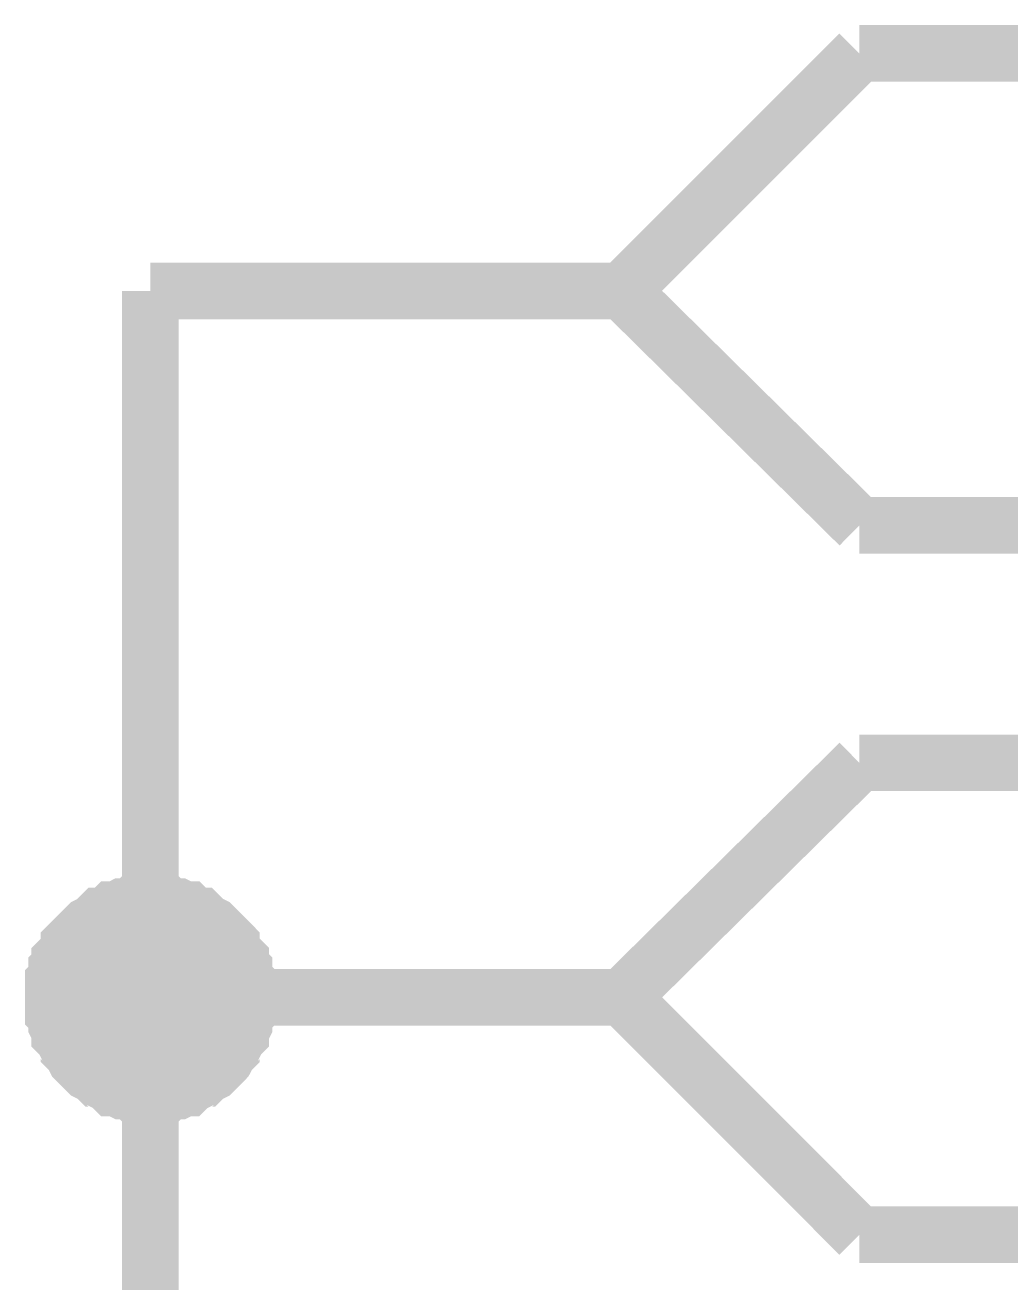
# Model space of a CAD drawing. Header units: millimetres. Extents: x -2024 to 917, y -725 to 13.
# Drawn here: x 612.59 to 617.82, y -371.55 to -364.89 of the extents above; entities that cross this region are included whole.
import ezdxf

# ---------------------------------------------------------------- set-up
doc = ezdxf.new("R2010")
doc.units = ezdxf.units.MM
doc.layers.add('Sheet', color=255, linetype='Continuous')

msp = doc.modelspace()

# ---------------------------------------------------------------- linework, layer by layer
at = {"layer": 'Sheet'}
for points, const_width in [([(615.7567, -366.2973), (617.0146, -365.0389)], 0.2997), ([(617.0146, -365.0389), (641.9902, -365.0389)], 0.2997), ([(615.7567, -366.2973), (613.2575, -366.2973)], 0.2997), ([(613.2575, -366.2973), (613.2575, -370.0397), (613.2575, -373.7985), (613.2575, -377.5408), (613.2575, -381.2997), (613.2575, -385.042), (613.2575, -388.8009), (613.2575, -392.5432), (613.2575, -396.2855)], 0.2997), ([(617.0146, -367.5393), (615.7567, -366.2973)], 0.2997), ([(641.9902, -367.5393), (617.0146, -367.5393)], 0.2997), ([(615.7567, -370.0397), (617.0146, -368.7977)], 0.2997), ([(617.0146, -368.7977), (641.9902, -368.7977)], 0.2997), ([(612.7444, -370.0397), (612.7444, -370.0065), (612.7444, -369.99), (612.7444, -369.9569), (612.761, -369.9403), (612.761, -369.9072), (612.761, -369.8906), (612.7775, -369.8741), (612.7775, -369.8409), (612.7941, -369.8244), (612.8106, -369.8078), (612.8272, -369.7747), (612.8272, -369.7582), (612.8437, -369.7416), (612.8603, -369.725), (612.8768, -369.7085), (612.8934, -369.6919), (612.9099, -369.6754), (612.9265, -369.6588), (612.9596, -369.6422), (612.9762, -369.6257), (612.9927, -369.6091), (613.0093, -369.6091), (613.0424, -369.5926), (613.0589, -369.576), (613.0755, -369.576), (613.1086, -369.5594), (613.1251, -369.5594), (613.1582, -369.5594), (613.1748, -369.5429), (613.2079, -369.5429), (613.2244, -369.5429), (613.2575, -369.5429)], 0.2997), ([(612.7444, -370.0397), (612.7444, -370.0065), (612.7444, -369.99), (612.7444, -369.9569), (612.761, -369.9403), (612.761, -369.9072), (612.761, -369.8906), (612.7775, -369.8741), (612.7775, -369.8409), (612.7941, -369.8244), (612.8106, -369.8078), (612.8272, -369.7747), (612.8272, -369.7582), (612.8437, -369.7416), (612.8603, -369.725), (612.8768, -369.7085), (612.8934, -369.6919), (612.9099, -369.6754), (612.9265, -369.6588), (612.9596, -369.6422), (612.9762, -369.6257), (612.9927, -369.6091), (613.0093, -369.6091), (613.0424, -369.5926), (613.0589, -369.576), (613.0755, -369.576), (613.1086, -369.5594), (613.1251, -369.5594), (613.1582, -369.5594), (613.1748, -369.5429), (613.2079, -369.5429), (613.2244, -369.5429), (613.2575, -369.5429)], 0.2997), ([(612.7444, -370.0397), (612.7444, -370.0065), (612.7444, -369.99), (612.7444, -369.9569), (612.761, -369.9403), (612.761, -369.9072), (612.761, -369.8906), (612.7775, -369.8741), (612.7775, -369.8409), (612.7941, -369.8244), (612.8106, -369.8078), (612.8272, -369.7747), (612.8272, -369.7582), (612.8437, -369.7416), (612.8603, -369.725), (612.8768, -369.7085), (612.8934, -369.6919), (612.9099, -369.6754), (612.9265, -369.6588), (612.9596, -369.6422), (612.9762, -369.6257), (612.9927, -369.6091), (613.0093, -369.6091), (613.0424, -369.5926), (613.0589, -369.576), (613.0755, -369.576), (613.1086, -369.5594), (613.1251, -369.5594), (613.1582, -369.5594), (613.1748, -369.5429), (613.2079, -369.5429), (613.2244, -369.5429), (613.2575, -369.5429)], 0.2997), ([(612.7444, -370.0397), (612.7444, -370.0065), (612.7444, -369.99), (612.7444, -369.9569), (612.761, -369.9403), (612.761, -369.9072), (612.761, -369.8906), (612.7775, -369.8741), (612.7775, -369.8409), (612.7941, -369.8244), (612.8106, -369.8078), (612.8272, -369.7747), (612.8272, -369.7582), (612.8437, -369.7416), (612.8603, -369.725), (612.8768, -369.7085), (612.8934, -369.6919), (612.9099, -369.6754), (612.9265, -369.6588), (612.9596, -369.6422), (612.9762, -369.6257), (612.9927, -369.6091), (613.0093, -369.6091), (613.0424, -369.5926), (613.0589, -369.576), (613.0755, -369.576), (613.1086, -369.5594), (613.1251, -369.5594), (613.1582, -369.5594), (613.1748, -369.5429), (613.2079, -369.5429), (613.2244, -369.5429), (613.2575, -369.5429)], 0.2997), ([(612.7444, -370.0397), (612.7444, -370.0065), (612.7444, -369.99), (612.7444, -369.9569), (612.761, -369.9403), (612.761, -369.9072), (612.761, -369.8906), (612.7775, -369.8741), (612.7775, -369.8409), (612.7941, -369.8244), (612.8106, -369.8078), (612.8272, -369.7747), (612.8272, -369.7582), (612.8437, -369.7416), (612.8603, -369.725), (612.8768, -369.7085), (612.8934, -369.6919), (612.9099, -369.6754), (612.9265, -369.6588), (612.9596, -369.6422), (612.9762, -369.6257), (612.9927, -369.6091), (613.0093, -369.6091), (613.0424, -369.5926), (613.0589, -369.576), (613.0755, -369.576), (613.1086, -369.5594), (613.1251, -369.5594), (613.1582, -369.5594), (613.1748, -369.5429), (613.2079, -369.5429), (613.2244, -369.5429), (613.2575, -369.5429)], 0.2997), ([(613.2575, -369.5429), (613.2575, -369.5429)], 0.2997), ([(613.2575, -369.5429), (613.2906, -369.5429), (613.3072, -369.5429), (613.3403, -369.5429), (613.3568, -369.5594), (613.3899, -369.5594), (613.4065, -369.5594), (613.4396, -369.576), (613.4561, -369.576), (613.4727, -369.5926), (613.5058, -369.6091), (613.5223, -369.6091), (613.5389, -369.6257), (613.5554, -369.6422), (613.5885, -369.6588), (613.6051, -369.6754), (613.6216, -369.6919), (613.6382, -369.7085), (613.6547, -369.725), (613.6713, -369.7416), (613.6878, -369.7582), (613.6878, -369.7747), (613.7044, -369.8078), (613.721, -369.8244), (613.7375, -369.8409), (613.7375, -369.8741), (613.7541, -369.8906), (613.7541, -369.9072), (613.7541, -369.9403), (613.7706, -369.9569), (613.7706, -369.99), (613.7706, -370.0065), (613.7706, -370.0397)], 0.2997), ([(613.2575, -369.5429), (613.2575, -369.5429)], 0.2997), ([(613.2575, -369.5429), (613.2906, -369.5429), (613.3072, -369.5429), (613.3403, -369.5429), (613.3568, -369.5594), (613.3899, -369.5594), (613.4065, -369.5594), (613.4396, -369.576), (613.4561, -369.576), (613.4727, -369.5926), (613.5058, -369.6091), (613.5223, -369.6091), (613.5389, -369.6257), (613.5554, -369.6422), (613.5885, -369.6588), (613.6051, -369.6754), (613.6216, -369.6919), (613.6382, -369.7085), (613.6547, -369.725), (613.6713, -369.7416), (613.6878, -369.7582), (613.6878, -369.7747), (613.7044, -369.8078), (613.721, -369.8244), (613.7375, -369.8409), (613.7375, -369.8741), (613.7541, -369.8906), (613.7541, -369.9072), (613.7541, -369.9403), (613.7706, -369.9569), (613.7706, -369.99), (613.7706, -370.0065), (613.7706, -370.0397)], 0.2997), ([(613.2575, -369.5429), (613.2575, -369.5429)], 0.2997), ([(613.2575, -369.5429), (613.2906, -369.5429), (613.3072, -369.5429), (613.3403, -369.5429), (613.3568, -369.5594), (613.3899, -369.5594), (613.4065, -369.5594), (613.4396, -369.576), (613.4561, -369.576), (613.4727, -369.5926), (613.5058, -369.6091), (613.5223, -369.6091), (613.5389, -369.6257), (613.5554, -369.6422), (613.5885, -369.6588), (613.6051, -369.6754), (613.6216, -369.6919), (613.6382, -369.7085), (613.6547, -369.725), (613.6713, -369.7416), (613.6878, -369.7582), (613.6878, -369.7747), (613.7044, -369.8078), (613.721, -369.8244), (613.7375, -369.8409), (613.7375, -369.8741), (613.7541, -369.8906), (613.7541, -369.9072), (613.7541, -369.9403), (613.7706, -369.9569), (613.7706, -369.99), (613.7706, -370.0065), (613.7706, -370.0397)], 0.2997), ([(613.2575, -369.5429), (613.2575, -369.5429)], 0.2997), ([(613.2575, -369.5429), (613.2906, -369.5429), (613.3072, -369.5429), (613.3403, -369.5429), (613.3568, -369.5594), (613.3899, -369.5594), (613.4065, -369.5594), (613.4396, -369.576), (613.4561, -369.576), (613.4727, -369.5926), (613.5058, -369.6091), (613.5223, -369.6091), (613.5389, -369.6257), (613.5554, -369.6422), (613.5885, -369.6588), (613.6051, -369.6754), (613.6216, -369.6919), (613.6382, -369.7085), (613.6547, -369.725), (613.6713, -369.7416), (613.6878, -369.7582), (613.6878, -369.7747), (613.7044, -369.8078), (613.721, -369.8244), (613.7375, -369.8409), (613.7375, -369.8741), (613.7541, -369.8906), (613.7541, -369.9072), (613.7541, -369.9403), (613.7706, -369.9569), (613.7706, -369.99), (613.7706, -370.0065), (613.7706, -370.0397)], 0.2997), ([(613.2575, -369.5429), (613.2575, -369.5429)], 0.2997), ([(613.2575, -369.5429), (613.2906, -369.5429), (613.3072, -369.5429), (613.3403, -369.5429), (613.3568, -369.5594), (613.3899, -369.5594), (613.4065, -369.5594), (613.4396, -369.576), (613.4561, -369.576), (613.4727, -369.5926), (613.5058, -369.6091), (613.5223, -369.6091), (613.5389, -369.6257), (613.5554, -369.6422), (613.5885, -369.6588), (613.6051, -369.6754), (613.6216, -369.6919), (613.6382, -369.7085), (613.6547, -369.725), (613.6713, -369.7416), (613.6878, -369.7582), (613.6878, -369.7747), (613.7044, -369.8078), (613.721, -369.8244), (613.7375, -369.8409), (613.7375, -369.8741), (613.7541, -369.8906), (613.7541, -369.9072), (613.7541, -369.9403), (613.7706, -369.9569), (613.7706, -369.99), (613.7706, -370.0065), (613.7706, -370.0397)], 0.2997), ([(612.7444, -370.0397), (612.7444, -370.0065), (612.7444, -369.99), (612.7444, -369.9569), (612.761, -369.9403), (612.761, -369.9072), (612.761, -369.8906), (612.7775, -369.8741), (612.7775, -369.8409), (612.7941, -369.8244), (612.8106, -369.8078), (612.8272, -369.7747), (612.8272, -369.7582), (612.8437, -369.7416), (612.8603, -369.725), (612.8768, -369.7085), (612.8934, -369.6919), (612.9099, -369.6754), (612.9265, -369.6588), (612.9596, -369.6422), (612.9762, -369.6257), (612.9927, -369.6091), (613.0093, -369.6091), (613.0424, -369.5926), (613.0589, -369.576), (613.0755, -369.576), (613.1086, -369.5594), (613.1251, -369.5594), (613.1582, -369.5594), (613.1748, -369.5429), (613.2079, -369.5429), (613.2244, -369.5429), (613.2575, -369.5429)], 0.0991), ([(612.7444, -370.0397), (612.7444, -370.0065), (612.7444, -369.99), (612.7444, -369.9569), (612.761, -369.9403), (612.761, -369.9072), (612.761, -369.8906), (612.7775, -369.8741), (612.7775, -369.8409), (612.7941, -369.8244), (612.8106, -369.8078), (612.8272, -369.7747), (612.8272, -369.7582), (612.8437, -369.7416), (612.8603, -369.725), (612.8768, -369.7085), (612.8934, -369.6919), (612.9099, -369.6754), (612.9265, -369.6588), (612.9596, -369.6422), (612.9762, -369.6257), (612.9927, -369.6091), (613.0093, -369.6091), (613.0424, -369.5926), (613.0589, -369.576), (613.0755, -369.576), (613.1086, -369.5594), (613.1251, -369.5594), (613.1582, -369.5594), (613.1748, -369.5429), (613.2079, -369.5429), (613.2244, -369.5429), (613.2575, -369.5429)], 0.0991), ([(612.7444, -370.0397), (612.7444, -370.0065), (612.7444, -369.99), (612.7444, -369.9569), (612.761, -369.9403), (612.761, -369.9072), (612.761, -369.8906), (612.7775, -369.8741), (612.7775, -369.8409), (612.7941, -369.8244), (612.8106, -369.8078), (612.8272, -369.7747), (612.8272, -369.7582), (612.8437, -369.7416), (612.8603, -369.725), (612.8768, -369.7085), (612.8934, -369.6919), (612.9099, -369.6754), (612.9265, -369.6588), (612.9596, -369.6422), (612.9762, -369.6257), (612.9927, -369.6091), (613.0093, -369.6091), (613.0424, -369.5926), (613.0589, -369.576), (613.0755, -369.576), (613.1086, -369.5594), (613.1251, -369.5594), (613.1582, -369.5594), (613.1748, -369.5429), (613.2079, -369.5429), (613.2244, -369.5429), (613.2575, -369.5429)], 0.0991), ([(612.7444, -370.0397), (612.7444, -370.0065), (612.7444, -369.99), (612.7444, -369.9569), (612.761, -369.9403), (612.761, -369.9072), (612.761, -369.8906), (612.7775, -369.8741), (612.7775, -369.8409), (612.7941, -369.8244), (612.8106, -369.8078), (612.8272, -369.7747), (612.8272, -369.7582), (612.8437, -369.7416), (612.8603, -369.725), (612.8768, -369.7085), (612.8934, -369.6919), (612.9099, -369.6754), (612.9265, -369.6588), (612.9596, -369.6422), (612.9762, -369.6257), (612.9927, -369.6091), (613.0093, -369.6091), (613.0424, -369.5926), (613.0589, -369.576), (613.0755, -369.576), (613.1086, -369.5594), (613.1251, -369.5594), (613.1582, -369.5594), (613.1748, -369.5429), (613.2079, -369.5429), (613.2244, -369.5429), (613.2575, -369.5429)], 0.0991), ([(612.7444, -370.0397), (612.7444, -370.0065), (612.7444, -369.99), (612.7444, -369.9569), (612.761, -369.9403), (612.761, -369.9072), (612.761, -369.8906), (612.7775, -369.8741), (612.7775, -369.8409), (612.7941, -369.8244), (612.8106, -369.8078), (612.8272, -369.7747), (612.8272, -369.7582), (612.8437, -369.7416), (612.8603, -369.725), (612.8768, -369.7085), (612.8934, -369.6919), (612.9099, -369.6754), (612.9265, -369.6588), (612.9596, -369.6422), (612.9762, -369.6257), (612.9927, -369.6091), (613.0093, -369.6091), (613.0424, -369.5926), (613.0589, -369.576), (613.0755, -369.576), (613.1086, -369.5594), (613.1251, -369.5594), (613.1582, -369.5594), (613.1748, -369.5429), (613.2079, -369.5429), (613.2244, -369.5429), (613.2575, -369.5429)], 0.0991), ([(613.2575, -369.5429), (613.2575, -369.5429)], 0.0991), ([(613.2575, -369.5429), (613.2906, -369.5429), (613.3072, -369.5429), (613.3403, -369.5429), (613.3568, -369.5594), (613.3899, -369.5594), (613.4065, -369.5594), (613.4396, -369.576), (613.4561, -369.576), (613.4727, -369.5926), (613.5058, -369.6091), (613.5223, -369.6091), (613.5389, -369.6257), (613.5554, -369.6422), (613.5885, -369.6588), (613.6051, -369.6754), (613.6216, -369.6919), (613.6382, -369.7085), (613.6547, -369.725), (613.6713, -369.7416), (613.6878, -369.7582), (613.6878, -369.7747), (613.7044, -369.8078), (613.721, -369.8244), (613.7375, -369.8409), (613.7375, -369.8741), (613.7541, -369.8906), (613.7541, -369.9072), (613.7541, -369.9403), (613.7706, -369.9569), (613.7706, -369.99), (613.7706, -370.0065), (613.7706, -370.0397)], 0.0991), ([(613.2575, -369.5429), (613.2575, -369.5429)], 0.0991), ([(613.2575, -369.5429), (613.2906, -369.5429), (613.3072, -369.5429), (613.3403, -369.5429), (613.3568, -369.5594), (613.3899, -369.5594), (613.4065, -369.5594), (613.4396, -369.576), (613.4561, -369.576), (613.4727, -369.5926), (613.5058, -369.6091), (613.5223, -369.6091), (613.5389, -369.6257), (613.5554, -369.6422), (613.5885, -369.6588), (613.6051, -369.6754), (613.6216, -369.6919), (613.6382, -369.7085), (613.6547, -369.725), (613.6713, -369.7416), (613.6878, -369.7582), (613.6878, -369.7747), (613.7044, -369.8078), (613.721, -369.8244), (613.7375, -369.8409), (613.7375, -369.8741), (613.7541, -369.8906), (613.7541, -369.9072), (613.7541, -369.9403), (613.7706, -369.9569), (613.7706, -369.99), (613.7706, -370.0065), (613.7706, -370.0397)], 0.0991), ([(613.2575, -369.5429), (613.2575, -369.5429)], 0.0991), ([(613.2575, -369.5429), (613.2906, -369.5429), (613.3072, -369.5429), (613.3403, -369.5429), (613.3568, -369.5594), (613.3899, -369.5594), (613.4065, -369.5594), (613.4396, -369.576), (613.4561, -369.576), (613.4727, -369.5926), (613.5058, -369.6091), (613.5223, -369.6091), (613.5389, -369.6257), (613.5554, -369.6422), (613.5885, -369.6588), (613.6051, -369.6754), (613.6216, -369.6919), (613.6382, -369.7085), (613.6547, -369.725), (613.6713, -369.7416), (613.6878, -369.7582), (613.6878, -369.7747), (613.7044, -369.8078), (613.721, -369.8244), (613.7375, -369.8409), (613.7375, -369.8741), (613.7541, -369.8906), (613.7541, -369.9072), (613.7541, -369.9403), (613.7706, -369.9569), (613.7706, -369.99), (613.7706, -370.0065), (613.7706, -370.0397)], 0.0991), ([(613.2575, -369.5429), (613.2575, -369.5429)], 0.0991), ([(613.2575, -369.5429), (613.2906, -369.5429), (613.3072, -369.5429), (613.3403, -369.5429), (613.3568, -369.5594), (613.3899, -369.5594), (613.4065, -369.5594), (613.4396, -369.576), (613.4561, -369.576), (613.4727, -369.5926), (613.5058, -369.6091), (613.5223, -369.6091), (613.5389, -369.6257), (613.5554, -369.6422), (613.5885, -369.6588), (613.6051, -369.6754), (613.6216, -369.6919), (613.6382, -369.7085), (613.6547, -369.725), (613.6713, -369.7416), (613.6878, -369.7582), (613.6878, -369.7747), (613.7044, -369.8078), (613.721, -369.8244), (613.7375, -369.8409), (613.7375, -369.8741), (613.7541, -369.8906), (613.7541, -369.9072), (613.7541, -369.9403), (613.7706, -369.9569), (613.7706, -369.99), (613.7706, -370.0065), (613.7706, -370.0397)], 0.0991), ([(613.2575, -369.5429), (613.2575, -369.5429)], 0.0991), ([(613.2575, -369.5429), (613.2906, -369.5429), (613.3072, -369.5429), (613.3403, -369.5429), (613.3568, -369.5594), (613.3899, -369.5594), (613.4065, -369.5594), (613.4396, -369.576), (613.4561, -369.576), (613.4727, -369.5926), (613.5058, -369.6091), (613.5223, -369.6091), (613.5389, -369.6257), (613.5554, -369.6422), (613.5885, -369.6588), (613.6051, -369.6754), (613.6216, -369.6919), (613.6382, -369.7085), (613.6547, -369.725), (613.6713, -369.7416), (613.6878, -369.7582), (613.6878, -369.7747), (613.7044, -369.8078), (613.721, -369.8244), (613.7375, -369.8409), (613.7375, -369.8741), (613.7541, -369.8906), (613.7541, -369.9072), (613.7541, -369.9403), (613.7706, -369.9569), (613.7706, -369.99), (613.7706, -370.0065), (613.7706, -370.0397)], 0.0991), ([(613.2575, -370.553), (613.2244, -370.553), (613.2079, -370.553), (613.1748, -370.553), (613.1582, -370.5364), (613.1251, -370.5364), (613.1086, -370.5364), (613.0755, -370.5199), (613.0589, -370.5199), (613.0424, -370.5033), (613.0093, -370.4867), (612.9927, -370.4702), (612.9762, -370.4702), (612.9596, -370.4536), (612.9265, -370.4371), (612.9099, -370.4205), (612.8934, -370.404), (612.8768, -370.3874), (612.8603, -370.3708), (612.8437, -370.3377), (612.8272, -370.3212), (612.8272, -370.3046), (612.8106, -370.288), (612.7941, -370.2549), (612.7775, -370.2384), (612.7775, -370.2218), (612.761, -370.1887), (612.761, -370.1721), (612.761, -370.139), (612.7444, -370.1224), (612.7444, -370.0893), (612.7444, -370.0728), (612.7444, -370.0397)], 0.2997), ([(612.7444, -370.0397), (612.7444, -370.0397)], 0.2997), ([(613.2575, -370.553), (613.2244, -370.553), (613.2079, -370.553), (613.1748, -370.553), (613.1582, -370.5364), (613.1251, -370.5364), (613.1086, -370.5364), (613.0755, -370.5199), (613.0589, -370.5199), (613.0424, -370.5033), (613.0093, -370.4867), (612.9927, -370.4702), (612.9762, -370.4702), (612.9596, -370.4536), (612.9265, -370.4371), (612.9099, -370.4205), (612.8934, -370.404), (612.8768, -370.3874), (612.8603, -370.3708), (612.8437, -370.3377), (612.8272, -370.3212), (612.8272, -370.3046), (612.8106, -370.288), (612.7941, -370.2549), (612.7775, -370.2384), (612.7775, -370.2218), (612.761, -370.1887), (612.761, -370.1721), (612.761, -370.139), (612.7444, -370.1224), (612.7444, -370.0893), (612.7444, -370.0728), (612.7444, -370.0397)], 0.2997), ([(612.7444, -370.0397), (612.7444, -370.0397)], 0.2997), ([(613.2575, -370.553), (613.2244, -370.553), (613.2079, -370.553), (613.1748, -370.553), (613.1582, -370.5364), (613.1251, -370.5364), (613.1086, -370.5364), (613.0755, -370.5199), (613.0589, -370.5199), (613.0424, -370.5033), (613.0093, -370.4867), (612.9927, -370.4702), (612.9762, -370.4702), (612.9596, -370.4536), (612.9265, -370.4371), (612.9099, -370.4205), (612.8934, -370.404), (612.8768, -370.3874), (612.8603, -370.3708), (612.8437, -370.3377), (612.8272, -370.3212), (612.8272, -370.3046), (612.8106, -370.288), (612.7941, -370.2549), (612.7775, -370.2384), (612.7775, -370.2218), (612.761, -370.1887), (612.761, -370.1721), (612.761, -370.139), (612.7444, -370.1224), (612.7444, -370.0893), (612.7444, -370.0728), (612.7444, -370.0397)], 0.2997), ([(612.7444, -370.0397), (612.7444, -370.0397)], 0.2997), ([(613.2575, -370.553), (613.2244, -370.553), (613.2079, -370.553), (613.1748, -370.553), (613.1582, -370.5364), (613.1251, -370.5364), (613.1086, -370.5364), (613.0755, -370.5199), (613.0589, -370.5199), (613.0424, -370.5033), (613.0093, -370.4867), (612.9927, -370.4702), (612.9762, -370.4702), (612.9596, -370.4536), (612.9265, -370.4371), (612.9099, -370.4205), (612.8934, -370.404), (612.8768, -370.3874), (612.8603, -370.3708), (612.8437, -370.3377), (612.8272, -370.3212), (612.8272, -370.3046), (612.8106, -370.288), (612.7941, -370.2549), (612.7775, -370.2384), (612.7775, -370.2218), (612.761, -370.1887), (612.761, -370.1721), (612.761, -370.139), (612.7444, -370.1224), (612.7444, -370.0893), (612.7444, -370.0728), (612.7444, -370.0397)], 0.2997), ([(612.7444, -370.0397), (612.7444, -370.0397)], 0.2997), ([(613.2575, -370.553), (613.2244, -370.553), (613.2079, -370.553), (613.1748, -370.553), (613.1582, -370.5364), (613.1251, -370.5364), (613.1086, -370.5364), (613.0755, -370.5199), (613.0589, -370.5199), (613.0424, -370.5033), (613.0093, -370.4867), (612.9927, -370.4702), (612.9762, -370.4702), (612.9596, -370.4536), (612.9265, -370.4371), (612.9099, -370.4205), (612.8934, -370.404), (612.8768, -370.3874), (612.8603, -370.3708), (612.8437, -370.3377), (612.8272, -370.3212), (612.8272, -370.3046), (612.8106, -370.288), (612.7941, -370.2549), (612.7775, -370.2384), (612.7775, -370.2218), (612.761, -370.1887), (612.761, -370.1721), (612.761, -370.139), (612.7444, -370.1224), (612.7444, -370.0893), (612.7444, -370.0728), (612.7444, -370.0397)], 0.2997), ([(612.7444, -370.0397), (612.7444, -370.0397)], 0.2997), ([(613.7706, -370.0397), (613.7706, -370.0728), (613.7706, -370.0893), (613.7706, -370.1224), (613.7541, -370.139), (613.7541, -370.1721), (613.7541, -370.1887), (613.7375, -370.2218), (613.7375, -370.2384), (613.721, -370.2549), (613.7044, -370.288), (613.6878, -370.3046), (613.6878, -370.3212), (613.6713, -370.3377), (613.6547, -370.3708), (613.6382, -370.3874), (613.6216, -370.404), (613.6051, -370.4205), (613.5885, -370.4371), (613.5554, -370.4536), (613.5389, -370.4702), (613.5223, -370.4702), (613.5058, -370.4867), (613.4727, -370.5033), (613.4561, -370.5199), (613.4396, -370.5199), (613.4065, -370.5364), (613.3899, -370.5364), (613.3568, -370.5364), (613.3403, -370.553), (613.3072, -370.553), (613.2906, -370.553), (613.2575, -370.553)], 0.2997), ([(615.7567, -370.0397), (613.2575, -370.0397)], 0.2997), ([(613.7706, -370.0397), (613.7706, -370.0728), (613.7706, -370.0893), (613.7706, -370.1224), (613.7541, -370.139), (613.7541, -370.1721), (613.7541, -370.1887), (613.7375, -370.2218), (613.7375, -370.2384), (613.721, -370.2549), (613.7044, -370.288), (613.6878, -370.3046), (613.6878, -370.3212), (613.6713, -370.3377), (613.6547, -370.3708), (613.6382, -370.3874), (613.6216, -370.404), (613.6051, -370.4205), (613.5885, -370.4371), (613.5554, -370.4536), (613.5389, -370.4702), (613.5223, -370.4702), (613.5058, -370.4867), (613.4727, -370.5033), (613.4561, -370.5199), (613.4396, -370.5199), (613.4065, -370.5364), (613.3899, -370.5364), (613.3568, -370.5364), (613.3403, -370.553), (613.3072, -370.553), (613.2906, -370.553), (613.2575, -370.553)], 0.2997), ([(613.7706, -370.0397), (613.7706, -370.0728), (613.7706, -370.0893), (613.7706, -370.1224), (613.7541, -370.139), (613.7541, -370.1721), (613.7541, -370.1887), (613.7375, -370.2218), (613.7375, -370.2384), (613.721, -370.2549), (613.7044, -370.288), (613.6878, -370.3046), (613.6878, -370.3212), (613.6713, -370.3377), (613.6547, -370.3708), (613.6382, -370.3874), (613.6216, -370.404), (613.6051, -370.4205), (613.5885, -370.4371), (613.5554, -370.4536), (613.5389, -370.4702), (613.5223, -370.4702), (613.5058, -370.4867), (613.4727, -370.5033), (613.4561, -370.5199), (613.4396, -370.5199), (613.4065, -370.5364), (613.3899, -370.5364), (613.3568, -370.5364), (613.3403, -370.553), (613.3072, -370.553), (613.2906, -370.553), (613.2575, -370.553)], 0.2997), ([(613.7706, -370.0397), (613.7706, -370.0728), (613.7706, -370.0893), (613.7706, -370.1224), (613.7541, -370.139), (613.7541, -370.1721), (613.7541, -370.1887), (613.7375, -370.2218), (613.7375, -370.2384), (613.721, -370.2549), (613.7044, -370.288), (613.6878, -370.3046), (613.6878, -370.3212), (613.6713, -370.3377), (613.6547, -370.3708), (613.6382, -370.3874), (613.6216, -370.404), (613.6051, -370.4205), (613.5885, -370.4371), (613.5554, -370.4536), (613.5389, -370.4702), (613.5223, -370.4702), (613.5058, -370.4867), (613.4727, -370.5033), (613.4561, -370.5199), (613.4396, -370.5199), (613.4065, -370.5364), (613.3899, -370.5364), (613.3568, -370.5364), (613.3403, -370.553), (613.3072, -370.553), (613.2906, -370.553), (613.2575, -370.553)], 0.2997), ([(613.7706, -370.0397), (613.7706, -370.0728), (613.7706, -370.0893), (613.7706, -370.1224), (613.7541, -370.139), (613.7541, -370.1721), (613.7541, -370.1887), (613.7375, -370.2218), (613.7375, -370.2384), (613.721, -370.2549), (613.7044, -370.288), (613.6878, -370.3046), (613.6878, -370.3212), (613.6713, -370.3377), (613.6547, -370.3708), (613.6382, -370.3874), (613.6216, -370.404), (613.6051, -370.4205), (613.5885, -370.4371), (613.5554, -370.4536), (613.5389, -370.4702), (613.5223, -370.4702), (613.5058, -370.4867), (613.4727, -370.5033), (613.4561, -370.5199), (613.4396, -370.5199), (613.4065, -370.5364), (613.3899, -370.5364), (613.3568, -370.5364), (613.3403, -370.553), (613.3072, -370.553), (613.2906, -370.553), (613.2575, -370.553)], 0.2997), ([(613.7706, -370.0397), (613.7706, -370.0397), (613.7706, -370.0397), (613.7706, -370.0397), (613.7706, -370.0397), (613.7706, -370.0397), (613.7706, -370.0397), (613.7706, -370.0397), (613.7706, -370.0397), (613.7706, -370.0397), (613.7706, -370.0397), (613.7706, -370.0397), (613.7706, -370.0397), (613.7706, -370.0397), (613.7706, -370.0397), (613.7706, -370.0397), (613.7706, -370.0397), (613.7706, -370.0397), (613.7706, -370.0397), (613.7706, -370.0397), (613.7706, -370.0397), (613.7706, -370.0397), (613.7706, -370.0397), (613.7706, -370.0397), (613.7706, -370.0397), (613.7706, -370.0397), (613.7706, -370.0397), (613.7706, -370.0397), (613.7706, -370.0397), (613.7706, -370.0397), (613.7706, -370.0397), (613.7706, -370.0397), (613.7706, -370.0397)], 0.2997), ([(613.7706, -370.0397), (613.7706, -370.0397)], 0.2997), ([(613.7706, -370.0397), (613.7706, -370.0397), (613.7706, -370.0397), (613.7706, -370.0397), (613.7706, -370.0397), (613.7706, -370.0397), (613.7706, -370.0397), (613.7706, -370.0397), (613.7706, -370.0397), (613.7706, -370.0397), (613.7706, -370.0397), (613.7706, -370.0397), (613.7706, -370.0397), (613.7706, -370.0397), (613.7706, -370.0397), (613.7706, -370.0397), (613.7706, -370.0397), (613.7706, -370.0397), (613.7706, -370.0397), (613.7706, -370.0397), (613.7706, -370.0397), (613.7706, -370.0397), (613.7706, -370.0397), (613.7706, -370.0397), (613.7706, -370.0397), (613.7706, -370.0397), (613.7706, -370.0397), (613.7706, -370.0397), (613.7706, -370.0397), (613.7706, -370.0397), (613.7706, -370.0397), (613.7706, -370.0397), (613.7706, -370.0397)], 0.2997), ([(613.7706, -370.0397), (613.7706, -370.0397)], 0.2997), ([(613.7706, -370.0397), (613.7706, -370.0397), (613.7706, -370.0397), (613.7706, -370.0397), (613.7706, -370.0397), (613.7706, -370.0397), (613.7706, -370.0397), (613.7706, -370.0397), (613.7706, -370.0397), (613.7706, -370.0397), (613.7706, -370.0397), (613.7706, -370.0397), (613.7706, -370.0397), (613.7706, -370.0397), (613.7706, -370.0397), (613.7706, -370.0397), (613.7706, -370.0397), (613.7706, -370.0397), (613.7706, -370.0397), (613.7706, -370.0397), (613.7706, -370.0397), (613.7706, -370.0397), (613.7706, -370.0397), (613.7706, -370.0397), (613.7706, -370.0397), (613.7706, -370.0397), (613.7706, -370.0397), (613.7706, -370.0397), (613.7706, -370.0397), (613.7706, -370.0397), (613.7706, -370.0397), (613.7706, -370.0397), (613.7706, -370.0397)], 0.2997), ([(613.7706, -370.0397), (613.7706, -370.0397)], 0.2997), ([(613.7706, -370.0397), (613.7706, -370.0397), (613.7706, -370.0397), (613.7706, -370.0397), (613.7706, -370.0397), (613.7706, -370.0397), (613.7706, -370.0397), (613.7706, -370.0397), (613.7706, -370.0397), (613.7706, -370.0397), (613.7706, -370.0397), (613.7706, -370.0397), (613.7706, -370.0397), (613.7706, -370.0397), (613.7706, -370.0397), (613.7706, -370.0397), (613.7706, -370.0397), (613.7706, -370.0397), (613.7706, -370.0397), (613.7706, -370.0397), (613.7706, -370.0397), (613.7706, -370.0397), (613.7706, -370.0397), (613.7706, -370.0397), (613.7706, -370.0397), (613.7706, -370.0397), (613.7706, -370.0397), (613.7706, -370.0397), (613.7706, -370.0397), (613.7706, -370.0397), (613.7706, -370.0397), (613.7706, -370.0397), (613.7706, -370.0397)], 0.2997), ([(613.7706, -370.0397), (613.7706, -370.0397)], 0.2997), ([(613.7706, -370.0397), (613.7706, -370.0397), (613.7706, -370.0397), (613.7706, -370.0397), (613.7706, -370.0397), (613.7706, -370.0397), (613.7706, -370.0397), (613.7706, -370.0397), (613.7706, -370.0397), (613.7706, -370.0397), (613.7706, -370.0397), (613.7706, -370.0397), (613.7706, -370.0397), (613.7706, -370.0397), (613.7706, -370.0397), (613.7706, -370.0397), (613.7706, -370.0397), (613.7706, -370.0397), (613.7706, -370.0397), (613.7706, -370.0397), (613.7706, -370.0397), (613.7706, -370.0397), (613.7706, -370.0397), (613.7706, -370.0397), (613.7706, -370.0397), (613.7706, -370.0397), (613.7706, -370.0397), (613.7706, -370.0397), (613.7706, -370.0397), (613.7706, -370.0397), (613.7706, -370.0397), (613.7706, -370.0397), (613.7706, -370.0397)], 0.2997), ([(613.7706, -370.0397), (613.7706, -370.0397)], 0.2997), ([(617.0146, -371.2981), (615.7567, -370.0397)], 0.2997), ([(613.2575, -370.553), (613.2244, -370.553), (613.2079, -370.553), (613.1748, -370.553), (613.1582, -370.5364), (613.1251, -370.5364), (613.1086, -370.5364), (613.0755, -370.5199), (613.0589, -370.5199), (613.0424, -370.5033), (613.0093, -370.4867), (612.9927, -370.4702), (612.9762, -370.4702), (612.9596, -370.4536), (612.9265, -370.4371), (612.9099, -370.4205), (612.8934, -370.404), (612.8768, -370.3874), (612.8603, -370.3708), (612.8437, -370.3377), (612.8272, -370.3212), (612.8272, -370.3046), (612.8106, -370.288), (612.7941, -370.2549), (612.7775, -370.2384), (612.7775, -370.2218), (612.761, -370.1887), (612.761, -370.1721), (612.761, -370.139), (612.7444, -370.1224), (612.7444, -370.0893), (612.7444, -370.0728), (612.7444, -370.0397)], 0.0991), ([(612.7444, -370.0397), (612.7444, -370.0397)], 0.0991), ([(613.2575, -370.553), (613.2244, -370.553), (613.2079, -370.553), (613.1748, -370.553), (613.1582, -370.5364), (613.1251, -370.5364), (613.1086, -370.5364), (613.0755, -370.5199), (613.0589, -370.5199), (613.0424, -370.5033), (613.0093, -370.4867), (612.9927, -370.4702), (612.9762, -370.4702), (612.9596, -370.4536), (612.9265, -370.4371), (612.9099, -370.4205), (612.8934, -370.404), (612.8768, -370.3874), (612.8603, -370.3708), (612.8437, -370.3377), (612.8272, -370.3212), (612.8272, -370.3046), (612.8106, -370.288), (612.7941, -370.2549), (612.7775, -370.2384), (612.7775, -370.2218), (612.761, -370.1887), (612.761, -370.1721), (612.761, -370.139), (612.7444, -370.1224), (612.7444, -370.0893), (612.7444, -370.0728), (612.7444, -370.0397)], 0.0991), ([(612.7444, -370.0397), (612.7444, -370.0397)], 0.0991), ([(613.2575, -370.553), (613.2244, -370.553), (613.2079, -370.553), (613.1748, -370.553), (613.1582, -370.5364), (613.1251, -370.5364), (613.1086, -370.5364), (613.0755, -370.5199), (613.0589, -370.5199), (613.0424, -370.5033), (613.0093, -370.4867), (612.9927, -370.4702), (612.9762, -370.4702), (612.9596, -370.4536), (612.9265, -370.4371), (612.9099, -370.4205), (612.8934, -370.404), (612.8768, -370.3874), (612.8603, -370.3708), (612.8437, -370.3377), (612.8272, -370.3212), (612.8272, -370.3046), (612.8106, -370.288), (612.7941, -370.2549), (612.7775, -370.2384), (612.7775, -370.2218), (612.761, -370.1887), (612.761, -370.1721), (612.761, -370.139), (612.7444, -370.1224), (612.7444, -370.0893), (612.7444, -370.0728), (612.7444, -370.0397)], 0.0991), ([(612.7444, -370.0397), (612.7444, -370.0397)], 0.0991), ([(613.2575, -370.553), (613.2244, -370.553), (613.2079, -370.553), (613.1748, -370.553), (613.1582, -370.5364), (613.1251, -370.5364), (613.1086, -370.5364), (613.0755, -370.5199), (613.0589, -370.5199), (613.0424, -370.5033), (613.0093, -370.4867), (612.9927, -370.4702), (612.9762, -370.4702), (612.9596, -370.4536), (612.9265, -370.4371), (612.9099, -370.4205), (612.8934, -370.404), (612.8768, -370.3874), (612.8603, -370.3708), (612.8437, -370.3377), (612.8272, -370.3212), (612.8272, -370.3046), (612.8106, -370.288), (612.7941, -370.2549), (612.7775, -370.2384), (612.7775, -370.2218), (612.761, -370.1887), (612.761, -370.1721), (612.761, -370.139), (612.7444, -370.1224), (612.7444, -370.0893), (612.7444, -370.0728), (612.7444, -370.0397)], 0.0991), ([(612.7444, -370.0397), (612.7444, -370.0397)], 0.0991), ([(613.2575, -370.553), (613.2244, -370.553), (613.2079, -370.553), (613.1748, -370.553), (613.1582, -370.5364), (613.1251, -370.5364), (613.1086, -370.5364), (613.0755, -370.5199), (613.0589, -370.5199), (613.0424, -370.5033), (613.0093, -370.4867), (612.9927, -370.4702), (612.9762, -370.4702), (612.9596, -370.4536), (612.9265, -370.4371), (612.9099, -370.4205), (612.8934, -370.404), (612.8768, -370.3874), (612.8603, -370.3708), (612.8437, -370.3377), (612.8272, -370.3212), (612.8272, -370.3046), (612.8106, -370.288), (612.7941, -370.2549), (612.7775, -370.2384), (612.7775, -370.2218), (612.761, -370.1887), (612.761, -370.1721), (612.761, -370.139), (612.7444, -370.1224), (612.7444, -370.0893), (612.7444, -370.0728), (612.7444, -370.0397)], 0.0991), ([(612.7444, -370.0397), (612.7444, -370.0397)], 0.0991), ([(613.7706, -370.0397), (613.7706, -370.0728), (613.7706, -370.0893), (613.7706, -370.1224), (613.7541, -370.139), (613.7541, -370.1721), (613.7541, -370.1887), (613.7375, -370.2218), (613.7375, -370.2384), (613.721, -370.2549), (613.7044, -370.288), (613.6878, -370.3046), (613.6878, -370.3212), (613.6713, -370.3377), (613.6547, -370.3708), (613.6382, -370.3874), (613.6216, -370.404), (613.6051, -370.4205), (613.5885, -370.4371), (613.5554, -370.4536), (613.5389, -370.4702), (613.5223, -370.4702), (613.5058, -370.4867), (613.4727, -370.5033), (613.4561, -370.5199), (613.4396, -370.5199), (613.4065, -370.5364), (613.3899, -370.5364), (613.3568, -370.5364), (613.3403, -370.553), (613.3072, -370.553), (613.2906, -370.553), (613.2575, -370.553)], 0.0991), ([(613.7706, -370.0397), (613.7706, -370.0728), (613.7706, -370.0893), (613.7706, -370.1224), (613.7541, -370.139), (613.7541, -370.1721), (613.7541, -370.1887), (613.7375, -370.2218), (613.7375, -370.2384), (613.721, -370.2549), (613.7044, -370.288), (613.6878, -370.3046), (613.6878, -370.3212), (613.6713, -370.3377), (613.6547, -370.3708), (613.6382, -370.3874), (613.6216, -370.404), (613.6051, -370.4205), (613.5885, -370.4371), (613.5554, -370.4536), (613.5389, -370.4702), (613.5223, -370.4702), (613.5058, -370.4867), (613.4727, -370.5033), (613.4561, -370.5199), (613.4396, -370.5199), (613.4065, -370.5364), (613.3899, -370.5364), (613.3568, -370.5364), (613.3403, -370.553), (613.3072, -370.553), (613.2906, -370.553), (613.2575, -370.553)], 0.0991), ([(613.7706, -370.0397), (613.7706, -370.0728), (613.7706, -370.0893), (613.7706, -370.1224), (613.7541, -370.139), (613.7541, -370.1721), (613.7541, -370.1887), (613.7375, -370.2218), (613.7375, -370.2384), (613.721, -370.2549), (613.7044, -370.288), (613.6878, -370.3046), (613.6878, -370.3212), (613.6713, -370.3377), (613.6547, -370.3708), (613.6382, -370.3874), (613.6216, -370.404), (613.6051, -370.4205), (613.5885, -370.4371), (613.5554, -370.4536), (613.5389, -370.4702), (613.5223, -370.4702), (613.5058, -370.4867), (613.4727, -370.5033), (613.4561, -370.5199), (613.4396, -370.5199), (613.4065, -370.5364), (613.3899, -370.5364), (613.3568, -370.5364), (613.3403, -370.553), (613.3072, -370.553), (613.2906, -370.553), (613.2575, -370.553)], 0.0991), ([(613.7706, -370.0397), (613.7706, -370.0728), (613.7706, -370.0893), (613.7706, -370.1224), (613.7541, -370.139), (613.7541, -370.1721), (613.7541, -370.1887), (613.7375, -370.2218), (613.7375, -370.2384), (613.721, -370.2549), (613.7044, -370.288), (613.6878, -370.3046), (613.6878, -370.3212), (613.6713, -370.3377), (613.6547, -370.3708), (613.6382, -370.3874), (613.6216, -370.404), (613.6051, -370.4205), (613.5885, -370.4371), (613.5554, -370.4536), (613.5389, -370.4702), (613.5223, -370.4702), (613.5058, -370.4867), (613.4727, -370.5033), (613.4561, -370.5199), (613.4396, -370.5199), (613.4065, -370.5364), (613.3899, -370.5364), (613.3568, -370.5364), (613.3403, -370.553), (613.3072, -370.553), (613.2906, -370.553), (613.2575, -370.553)], 0.0991), ([(613.7706, -370.0397), (613.7706, -370.0728), (613.7706, -370.0893), (613.7706, -370.1224), (613.7541, -370.139), (613.7541, -370.1721), (613.7541, -370.1887), (613.7375, -370.2218), (613.7375, -370.2384), (613.721, -370.2549), (613.7044, -370.288), (613.6878, -370.3046), (613.6878, -370.3212), (613.6713, -370.3377), (613.6547, -370.3708), (613.6382, -370.3874), (613.6216, -370.404), (613.6051, -370.4205), (613.5885, -370.4371), (613.5554, -370.4536), (613.5389, -370.4702), (613.5223, -370.4702), (613.5058, -370.4867), (613.4727, -370.5033), (613.4561, -370.5199), (613.4396, -370.5199), (613.4065, -370.5364), (613.3899, -370.5364), (613.3568, -370.5364), (613.3403, -370.553), (613.3072, -370.553), (613.2906, -370.553), (613.2575, -370.553)], 0.0991), ([(613.7706, -370.0397), (613.7706, -370.0397), (613.7706, -370.0397), (613.7706, -370.0397), (613.7706, -370.0397), (613.7706, -370.0397), (613.7706, -370.0397), (613.7706, -370.0397), (613.7706, -370.0397), (613.7706, -370.0397), (613.7706, -370.0397), (613.7706, -370.0397), (613.7706, -370.0397), (613.7706, -370.0397), (613.7706, -370.0397), (613.7706, -370.0397), (613.7706, -370.0397), (613.7706, -370.0397), (613.7706, -370.0397), (613.7706, -370.0397), (613.7706, -370.0397), (613.7706, -370.0397), (613.7706, -370.0397), (613.7706, -370.0397), (613.7706, -370.0397), (613.7706, -370.0397), (613.7706, -370.0397), (613.7706, -370.0397), (613.7706, -370.0397), (613.7706, -370.0397), (613.7706, -370.0397), (613.7706, -370.0397), (613.7706, -370.0397)], 0.0991), ([(613.7706, -370.0397), (613.7706, -370.0397)], 0.0991), ([(613.7706, -370.0397), (613.7706, -370.0397), (613.7706, -370.0397), (613.7706, -370.0397), (613.7706, -370.0397), (613.7706, -370.0397), (613.7706, -370.0397), (613.7706, -370.0397), (613.7706, -370.0397), (613.7706, -370.0397), (613.7706, -370.0397), (613.7706, -370.0397), (613.7706, -370.0397), (613.7706, -370.0397), (613.7706, -370.0397), (613.7706, -370.0397), (613.7706, -370.0397), (613.7706, -370.0397), (613.7706, -370.0397), (613.7706, -370.0397), (613.7706, -370.0397), (613.7706, -370.0397), (613.7706, -370.0397), (613.7706, -370.0397), (613.7706, -370.0397), (613.7706, -370.0397), (613.7706, -370.0397), (613.7706, -370.0397), (613.7706, -370.0397), (613.7706, -370.0397), (613.7706, -370.0397), (613.7706, -370.0397), (613.7706, -370.0397)], 0.0991), ([(613.7706, -370.0397), (613.7706, -370.0397)], 0.0991), ([(613.7706, -370.0397), (613.7706, -370.0397), (613.7706, -370.0397), (613.7706, -370.0397), (613.7706, -370.0397), (613.7706, -370.0397), (613.7706, -370.0397), (613.7706, -370.0397), (613.7706, -370.0397), (613.7706, -370.0397), (613.7706, -370.0397), (613.7706, -370.0397), (613.7706, -370.0397), (613.7706, -370.0397), (613.7706, -370.0397), (613.7706, -370.0397), (613.7706, -370.0397), (613.7706, -370.0397), (613.7706, -370.0397), (613.7706, -370.0397), (613.7706, -370.0397), (613.7706, -370.0397), (613.7706, -370.0397), (613.7706, -370.0397), (613.7706, -370.0397), (613.7706, -370.0397), (613.7706, -370.0397), (613.7706, -370.0397), (613.7706, -370.0397), (613.7706, -370.0397), (613.7706, -370.0397), (613.7706, -370.0397), (613.7706, -370.0397)], 0.0991), ([(613.7706, -370.0397), (613.7706, -370.0397)], 0.0991), ([(613.7706, -370.0397), (613.7706, -370.0397), (613.7706, -370.0397), (613.7706, -370.0397), (613.7706, -370.0397), (613.7706, -370.0397), (613.7706, -370.0397), (613.7706, -370.0397), (613.7706, -370.0397), (613.7706, -370.0397), (613.7706, -370.0397), (613.7706, -370.0397), (613.7706, -370.0397), (613.7706, -370.0397), (613.7706, -370.0397), (613.7706, -370.0397), (613.7706, -370.0397), (613.7706, -370.0397), (613.7706, -370.0397), (613.7706, -370.0397), (613.7706, -370.0397), (613.7706, -370.0397), (613.7706, -370.0397), (613.7706, -370.0397), (613.7706, -370.0397), (613.7706, -370.0397), (613.7706, -370.0397), (613.7706, -370.0397), (613.7706, -370.0397), (613.7706, -370.0397), (613.7706, -370.0397), (613.7706, -370.0397), (613.7706, -370.0397)], 0.0991), ([(613.7706, -370.0397), (613.7706, -370.0397)], 0.0991), ([(613.7706, -370.0397), (613.7706, -370.0397), (613.7706, -370.0397), (613.7706, -370.0397), (613.7706, -370.0397), (613.7706, -370.0397), (613.7706, -370.0397), (613.7706, -370.0397), (613.7706, -370.0397), (613.7706, -370.0397), (613.7706, -370.0397), (613.7706, -370.0397), (613.7706, -370.0397), (613.7706, -370.0397), (613.7706, -370.0397), (613.7706, -370.0397), (613.7706, -370.0397), (613.7706, -370.0397), (613.7706, -370.0397), (613.7706, -370.0397), (613.7706, -370.0397), (613.7706, -370.0397), (613.7706, -370.0397), (613.7706, -370.0397), (613.7706, -370.0397), (613.7706, -370.0397), (613.7706, -370.0397), (613.7706, -370.0397), (613.7706, -370.0397), (613.7706, -370.0397), (613.7706, -370.0397), (613.7706, -370.0397), (613.7706, -370.0397)], 0.0991), ([(613.7706, -370.0397), (613.7706, -370.0397)], 0.0991), ([(641.9902, -371.2981), (617.0146, -371.2981)], 0.2997)]:
    msp.add_lwpolyline(points, dxfattribs=dict(at, const_width=const_width))
at = {"layer": 'Sheet', "const_width": 0.508}
msp.add_lwpolyline([(612.9389, -370.0357, 1), (613.4469, -370.0357, 1)], format="xyb", close=True, dxfattribs=at)

doc.saveas('drawing.dxf')
